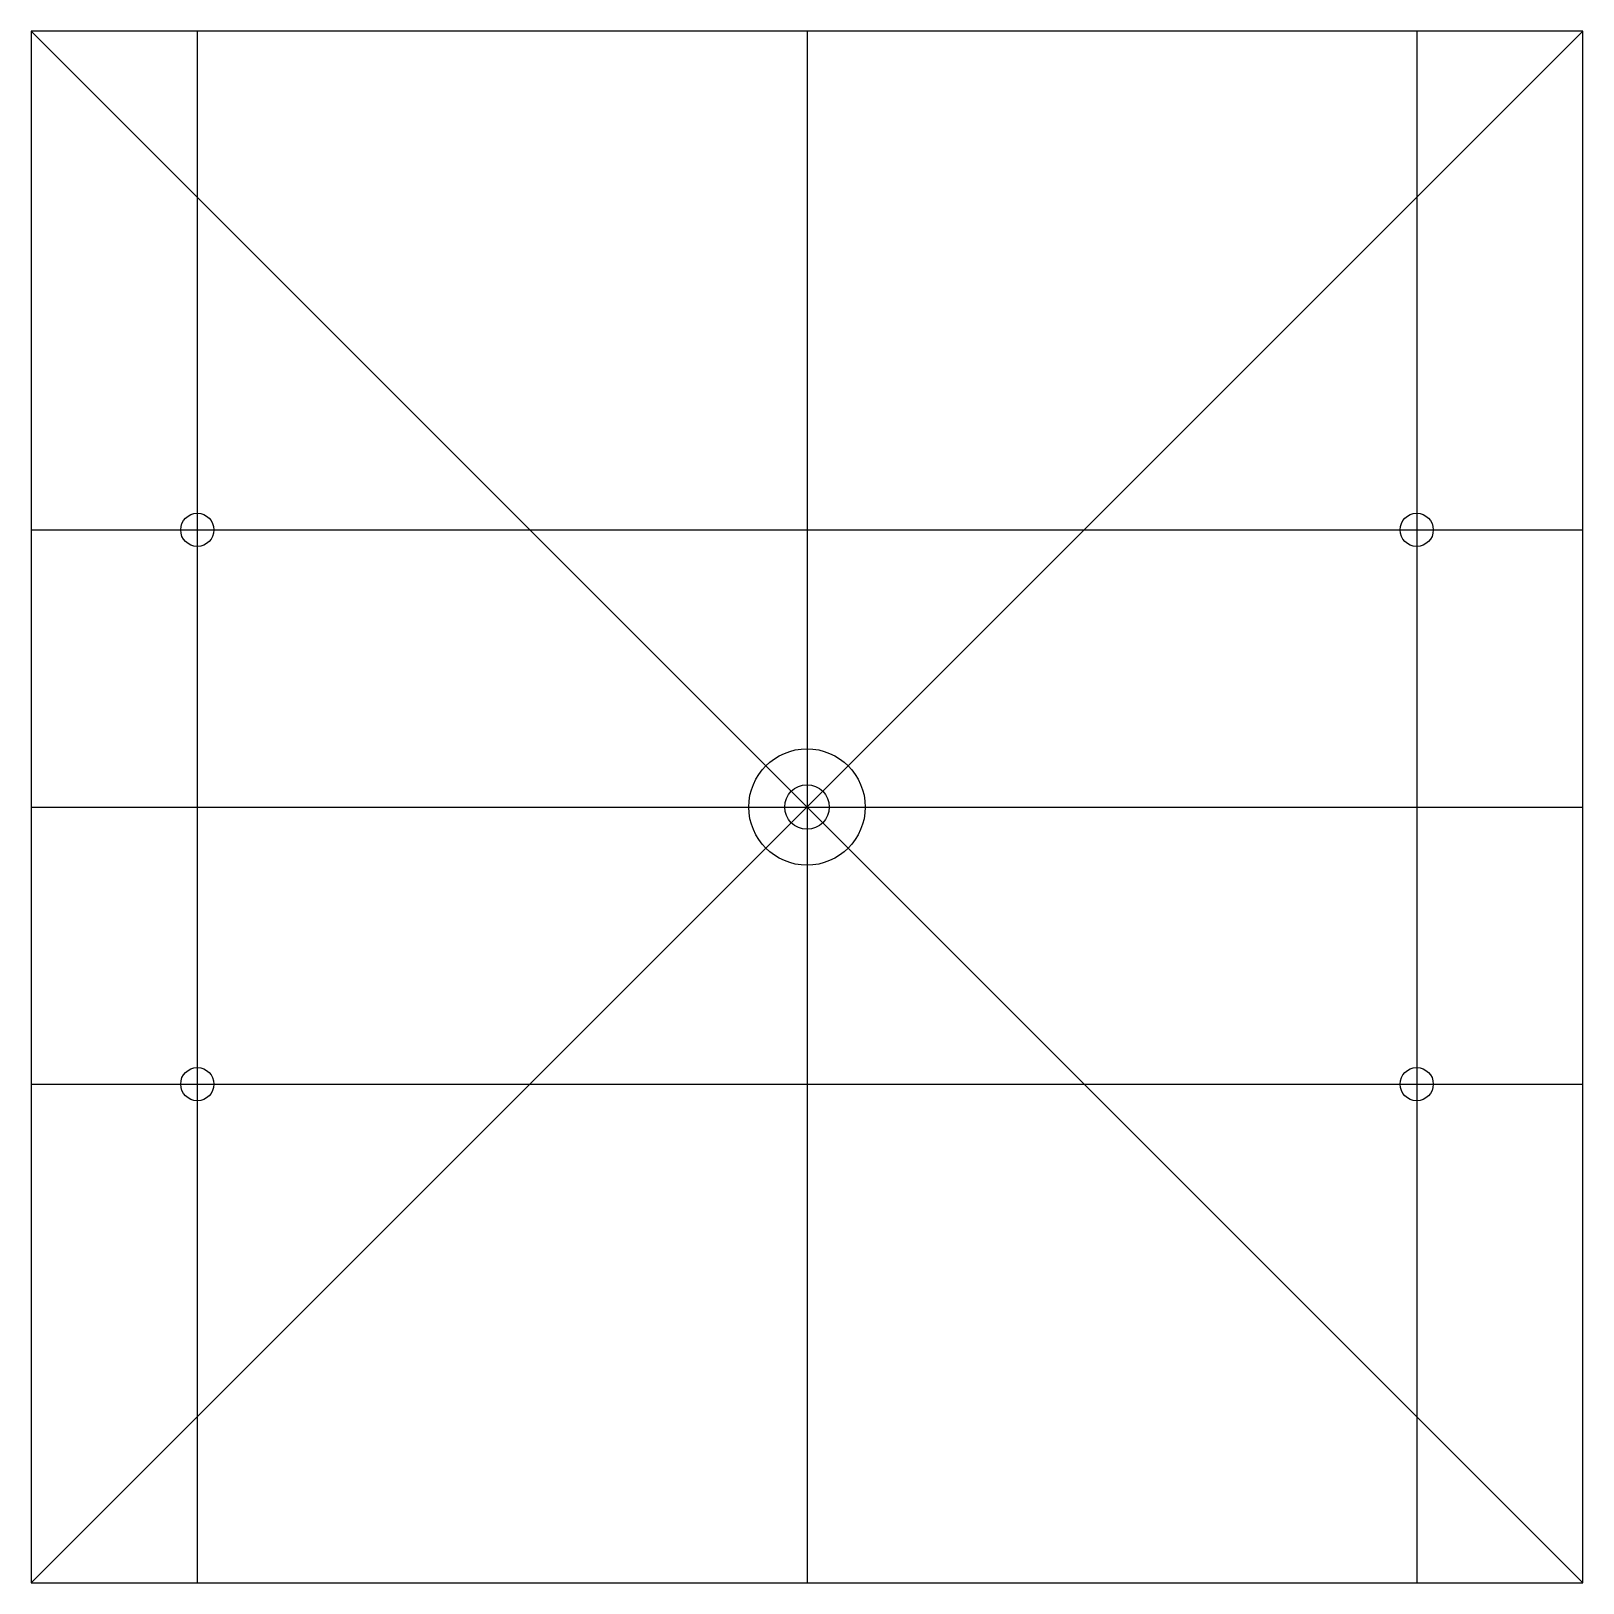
# Model space of a CAD drawing. Header units: millimetres. Extents: x -140 to 140, y -140 to 140.
import ezdxf

# ---------------------------------------------------------------- set-up
doc = ezdxf.new("R2010")
doc.units = ezdxf.units.MM
doc.layers.get('0').update_dxf_attribs({"linetype": 'CONTINUOUS'})

msp = doc.modelspace()

# ---------------------------------------------------------------- linework, layer by layer
for p, q in [((140, 140), (-140, 140)), ((-140, 140), (-140, -140)), ((140, 140), (-140, -140)), ((-140, 140), (140, -140)), ((-110, 140), (-110, -140)), ((0, 140), (0, -140)), ((110, 140), (110, -140)), ((140, -140), (140, 140)), ((-140, 50), (140, 50)), ((-140, 0), (140, 0)), ((-140, -50), (140, -50)), ((-140, -140), (140, -140))]:
    msp.add_line(p, q)
for centre, radius in [((-110, 50), 3), ((110, 50), 3), ((0, 0), 10.5), ((0, 0), 4), ((-110, -50), 3), ((110, -50), 3)]:
    msp.add_circle(centre, radius)

doc.saveas('drawing.dxf')
